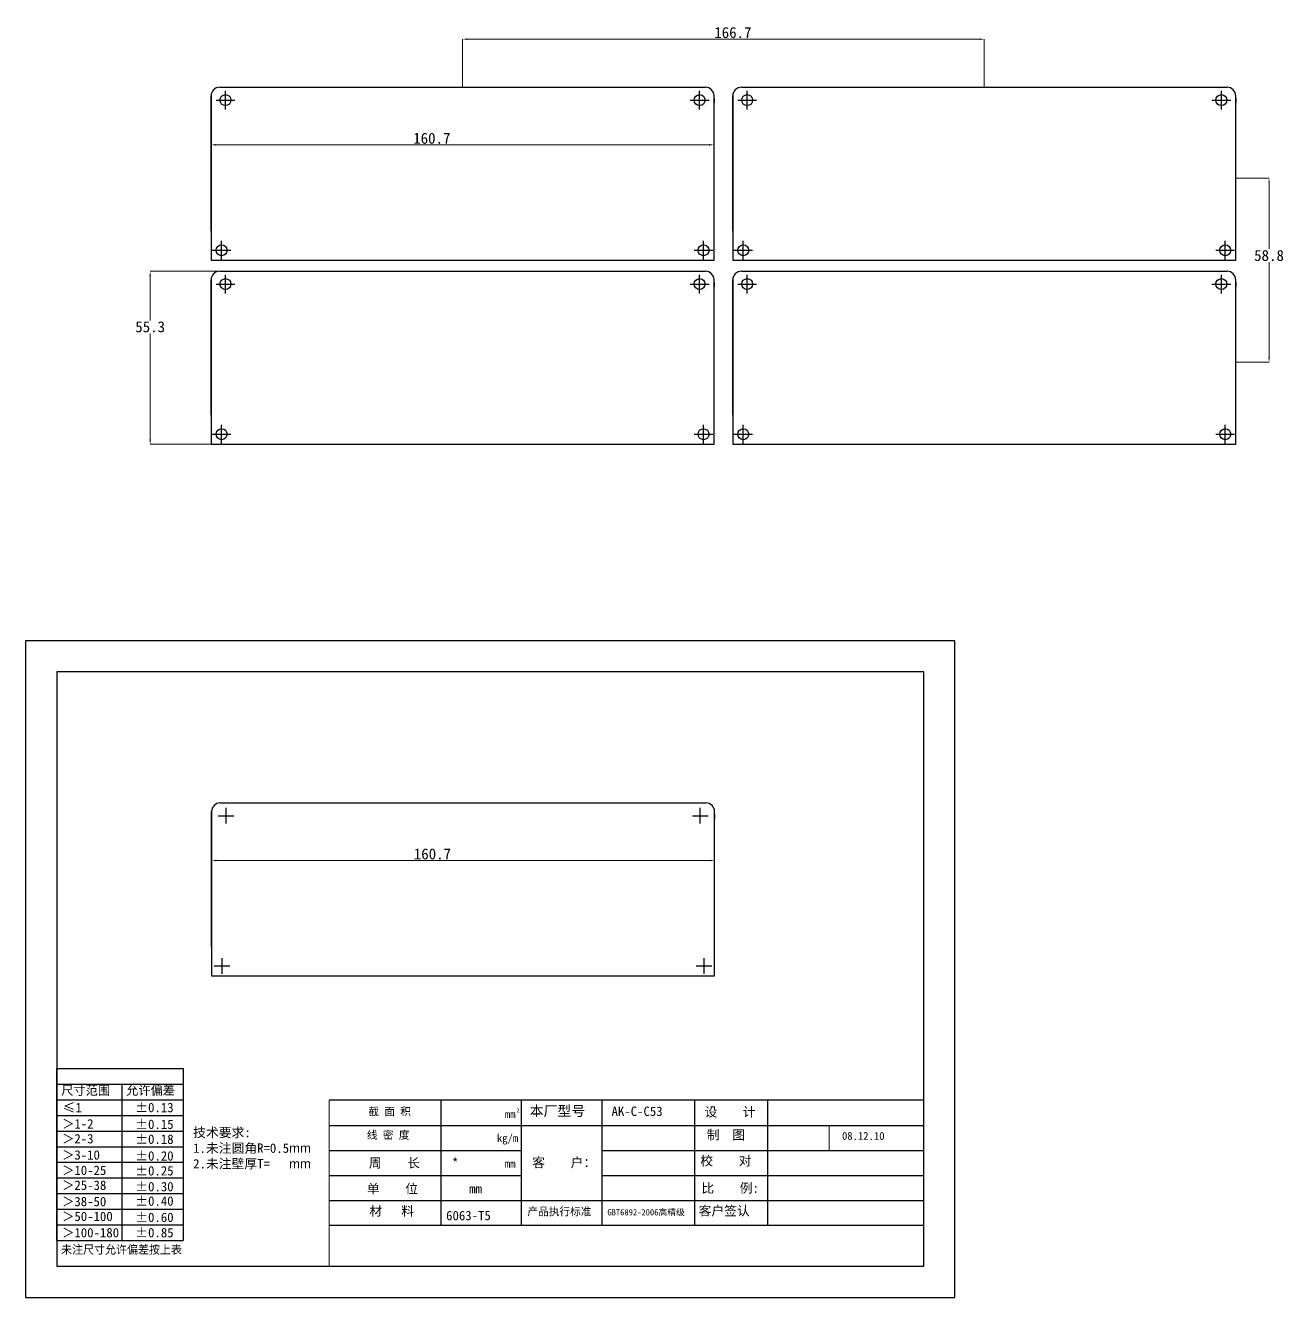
# Model space of a CAD drawing. Header units: millimetres. Extents: x 0 to 6709, y 0 to 2428.
# Drawn here: x 2170.5 to 2572.5, y 232.1 to 638.8 of the extents above; entities that cross this region are included whole.
import ezdxf

# ---------------------------------------------------------------- set-up
doc = ezdxf.new("R2010")
doc.units = ezdxf.units.MM
doc.header["$PDMODE"] = 2
doc.header["$PDSIZE"] = 3
doc.layers.add('POINT', color=2, linetype='Continuous')
doc.layers.add('PROPRO', color=1, linetype='Continuous')
doc.dimstyles.new('ISO-25$0', dxfattribs={"dimtxt": 3.5, "dimasz": 1.5, "dimexe": 0, "dimexo": 0, "dimgap": 0.3, "dimtad": 1, "dimtih": 1, "dimtoh": 1, "dimdec": 1, "dimdsep": 46, "dimtxsty": 'Standard', "dimcen": 0, "dimaunit": 1, "dimadec": 0, "dimazin": 3, "dimtfac": 1, "dimtdec": 1, "dimtofl": 0, "dimtmove": 0, "dimatfit": 3, "dimfxl": 1, "dimlwd": 9, "dimlwe": 9, "dimarcsym": 0})

# ---------------------------------------------------------------- blocks, each defined once
blk = doc.blocks.new('*D1')
at = {"color": 0, "lineweight": 9, "transparency": 16777216}
for p, q in [((2230, 361.17), (2230, 371.8)), ((2231.5, 371.8), (2389.2, 371.8)), ((2390.7, 368.35), (2390.7, 371.8))]:
    blk.add_line(p, q, dxfattribs=at)
at = {"color": 0, "transparency": 16777216}
for points in [[(2231.5, 372.05), (2231.5, 371.55), (2230, 371.8)], [(2389.2, 372.05), (2389.2, 371.55), (2390.7, 371.8)]]:
    blk.add_solid(points, dxfattribs=at)
at = {"layer": 'Defpoints', "color": 0, "transparency": 16777216}
for p in [(2390.7, 371.8), (2390.7, 368.35), (2230, 361.17)]:
    blk.add_point(p, dxfattribs=at)
at = {"color": 0, "transparency": 16777216, "insert": (2300.54, 373.89), "char_height": 3.5, "attachment_point": 5}
blk.add_mtext('160.7', dxfattribs=at)
blk = doc.blocks.new('*U2', base_point=(1404.575, 556.101))
at = {"layer": 'POINT', "color": 2}
blk.add_point((1404.575, 556.101), dxfattribs=at)
at = {"layer": 'PROPRO'}
blk.add_circle((1404.575, 556.101), 1.75, dxfattribs=at)
blk = doc.blocks.new('*U3', base_point=(1403.325, 508.101))
at = {"layer": 'POINT', "color": 2}
blk.add_point((1403.325, 508.101), dxfattribs=at)
at = {"layer": 'PROPRO'}
blk.add_circle((1403.325, 508.101), 1.75, dxfattribs=at)
blk = doc.blocks.new('*U4', base_point=(1556.075, 556.101))
at = {"layer": 'POINT', "color": 2}
blk.add_point((1556.075, 556.101), dxfattribs=at)
at = {"layer": 'PROPRO'}
blk.add_circle((1556.075, 556.101), 1.75, dxfattribs=at)
blk = doc.blocks.new('*U5', base_point=(1557.325, 508.101))
at = {"layer": 'POINT', "color": 2}
blk.add_point((1557.325, 508.101), dxfattribs=at)
at = {"layer": 'PROPRO'}
blk.add_circle((1557.325, 508.101), 1.75, dxfattribs=at)
blk = doc.blocks.new('*D6')
at = {"color": 0, "lineweight": 9, "transparency": 16777216}
for p, q in [((2310.17, 560.2), (2210.36, 560.2)), ((2210.36, 558.7), (2210.36, 544.49)), ((2210.36, 506.4), (2210.36, 540.32)), ((2310.17, 504.9), (2210.36, 504.9))]:
    blk.add_line(p, q, dxfattribs=at)
at = {"color": 0, "transparency": 16777216}
for points in [[(2210.11, 558.7), (2210.61, 558.7), (2210.36, 560.2)], [(2210.11, 506.4), (2210.61, 506.4), (2210.36, 504.9)]]:
    blk.add_solid(points, dxfattribs=at)
at = {"layer": 'Defpoints', "color": 0, "transparency": 16777216}
for p in [(2310.17, 560.2), (2210.36, 504.9), (2310.17, 504.9)]:
    blk.add_point(p, dxfattribs=at)
at = {"color": 0, "transparency": 16777216, "insert": (2210.36, 542.41), "char_height": 3.5, "attachment_point": 5}
blk.add_mtext('55.3', dxfattribs=at)
blk = doc.blocks.new('*D7')
at = {"color": 0, "lineweight": 9, "transparency": 16777216}
for p, q in [((2229.82, 589.98), (2229.82, 600.61)), ((2231.32, 600.61), (2389.02, 600.61)), ((2390.52, 597.15), (2390.52, 600.61))]:
    blk.add_line(p, q, dxfattribs=at)
at = {"color": 0, "transparency": 16777216}
for points in [[(2231.32, 600.86), (2231.32, 600.36), (2229.82, 600.61)], [(2389.02, 600.86), (2389.02, 600.36), (2390.52, 600.61)]]:
    blk.add_solid(points, dxfattribs=at)
at = {"layer": 'Defpoints', "color": 0, "transparency": 16777216}
for p in [(2390.52, 600.61), (2390.52, 597.15), (2229.82, 589.98)]:
    blk.add_point(p, dxfattribs=at)
at = {"color": 0, "transparency": 16777216, "insert": (2300.36, 602.69), "char_height": 3.5, "attachment_point": 5}
blk.add_mtext('160.7', dxfattribs=at)
blk = doc.blocks.new('*D8')
at = {"color": 0, "lineweight": 9, "transparency": 16777216}
for p, q in [((2310.17, 619), (2310.17, 634.39)), ((2311.67, 634.39), (2475.37, 634.39)), ((2476.87, 619), (2476.87, 634.39))]:
    blk.add_line(p, q, dxfattribs=at)
at = {"color": 0, "transparency": 16777216}
for points in [[(2311.67, 634.64), (2311.67, 634.14), (2310.17, 634.39)], [(2475.37, 634.64), (2475.37, 634.14), (2476.87, 634.39)]]:
    blk.add_solid(points, dxfattribs=at)
at = {"layer": 'Defpoints', "color": 0, "transparency": 16777216}
for p in [(2476.87, 634.39), (2310.17, 619), (2476.87, 619)]:
    blk.add_point(p, dxfattribs=at)
at = {"color": 0, "transparency": 16777216, "insert": (2396.55, 636.48), "char_height": 3.5, "attachment_point": 5}
blk.add_mtext('166.7', dxfattribs=at)
blk = doc.blocks.new('*D9')
at = {"color": 0, "lineweight": 9, "transparency": 16777216}
for p, q in [((2557.22, 589.98), (2567.86, 589.98)), ((2567.86, 588.48), (2567.86, 567.31)), ((2567.86, 532.68), (2567.86, 563.13)), ((2557.22, 531.18), (2567.86, 531.18))]:
    blk.add_line(p, q, dxfattribs=at)
at = {"color": 0, "transparency": 16777216}
for points in [[(2567.61, 588.48), (2568.11, 588.48), (2567.86, 589.98)], [(2567.61, 532.68), (2568.11, 532.68), (2567.86, 531.18)]]:
    blk.add_solid(points, dxfattribs=at)
at = {"layer": 'Defpoints', "color": 0, "transparency": 16777216}
for p in [(2557.22, 589.98), (2557.22, 531.18), (2567.86, 531.18)]:
    blk.add_point(p, dxfattribs=at)
at = {"color": 0, "transparency": 16777216, "insert": (2567.86, 565.22), "char_height": 3.5, "attachment_point": 5}
blk.add_mtext('58.8', dxfattribs=at)

msp = doc.modelspace()

# ---------------------------------------------------------------- linework, layer by layer
for p, q in [((2232.57, 619), (2387.77, 619)), ((2258.57, 619), (2366.1, 619)), ((2399.27, 619), (2554.47, 619)), ((2425.27, 619), (2532.8, 619)), ((2229.82, 616.25), (2229.82, 563.7)), ((2229.82, 573), (2229.82, 616.25)), ((2229.82, 615.45), (2229.82, 612)), ((2231.92, 614.9), (2236.92, 614.9)), ((2234.42, 612.4), (2234.42, 617.4)), ((2383.42, 614.9), (2388.42, 614.9)), ((2385.92, 612.4), (2385.92, 617.4)), ((2390.52, 563.7), (2390.52, 616.25)), ((2390.52, 615.45), (2390.52, 614)), ((2396.52, 573), (2396.52, 616.25)), ((2396.52, 616.25), (2396.52, 563.7)), ((2396.52, 615.45), (2396.52, 612)), ((2398.62, 614.9), (2403.62, 614.9)), ((2401.12, 612.4), (2401.12, 617.4)), ((2550.12, 614.9), (2555.12, 614.9)), ((2552.62, 612.4), (2552.62, 617.4)), ((2557.22, 563.7), (2557.22, 616.25)), ((2557.22, 615.45), (2557.22, 614)), ((2390.52, 612), (2390.52, 614)), ((2557.22, 612), (2557.22, 614)), ((2233.17, 564.4), (2233.17, 569.4)), ((2387.17, 564.4), (2387.17, 569.4)), ((2399.87, 564.4), (2399.87, 569.4)), ((2553.87, 564.4), (2553.87, 569.4)), ((2230.67, 566.9), (2235.67, 566.9)), ((2384.67, 566.9), (2389.67, 566.9)), ((2397.37, 566.9), (2402.37, 566.9)), ((2551.37, 566.9), (2556.37, 566.9)), ((2229.82, 563.7), (2390.52, 563.7)), ((2396.52, 563.7), (2557.22, 563.7)), ((2229.82, 557.45), (2229.82, 504.9)), ((2229.82, 514.2), (2229.82, 557.45)), ((2232.57, 560.2), (2387.77, 560.2)), ((2234.42, 553.6), (2234.42, 558.6)), ((2258.57, 560.2), (2366.1, 560.2)), ((2385.92, 553.6), (2385.92, 558.6)), ((2390.52, 504.9), (2390.52, 557.45)), ((2396.52, 557.45), (2396.52, 504.9)), ((2396.52, 514.2), (2396.52, 557.45)), ((2399.27, 560.2), (2554.47, 560.2)), ((2401.12, 553.6), (2401.12, 558.6)), ((2425.27, 560.2), (2532.8, 560.2)), ((2552.62, 553.6), (2552.62, 558.6)), ((2557.22, 504.9), (2557.22, 557.45)), ((2229.82, 556.65), (2229.82, 553.2)), ((2231.92, 556.1), (2236.92, 556.1)), ((2383.42, 556.1), (2388.42, 556.1)), ((2390.52, 556.65), (2390.52, 555.2)), ((2390.52, 553.2), (2390.52, 555.2)), ((2396.52, 556.65), (2396.52, 553.2)), ((2398.62, 556.1), (2403.62, 556.1)), ((2550.12, 556.1), (2555.12, 556.1)), ((2557.22, 556.65), (2557.22, 555.2)), ((2557.22, 553.2), (2557.22, 555.2)), ((2233.17, 505.6), (2233.17, 510.6)), ((2387.17, 505.6), (2387.17, 510.6)), ((2399.87, 505.6), (2399.87, 510.6)), ((2553.87, 505.6), (2553.87, 510.6)), ((2229.82, 504.9), (2390.52, 504.9)), ((2230.67, 508.1), (2235.67, 508.1)), ((2384.67, 508.1), (2389.67, 508.1)), ((2396.52, 504.9), (2557.22, 504.9)), ((2397.37, 508.1), (2402.37, 508.1)), ((2551.37, 508.1), (2556.37, 508.1)), ((2230, 344.2), (2230, 387.45)), ((2230, 387.45), (2230, 334.9)), ((2230, 386.65), (2230, 383.2)), ((2232.75, 390.2), (2387.95, 390.2)), ((2234.6, 383.6), (2234.6, 388.6)), ((2258.75, 390.2), (2366.28, 390.2)), ((2386.1, 383.6), (2386.1, 388.6)), ((2390.7, 334.9), (2390.7, 387.45)), ((2390.7, 386.65), (2390.7, 385.2)), ((2232.1, 386.1), (2237.1, 386.1)), ((2383.6, 386.1), (2388.6, 386.1)), ((2390.7, 383.2), (2390.7, 385.2)), ((2230.85, 338.1), (2235.85, 338.1)), ((2233.35, 335.6), (2233.35, 340.6)), ((2384.85, 338.1), (2389.85, 338.1)), ((2387.35, 335.6), (2387.35, 340.6)), ((2230, 334.9), (2390.7, 334.9)), ((2180.51, 250.32), (2180.51, 305.32)), ((2180.51, 305.32), (2220.92, 305.32)), ((2220.92, 305.32), (2220.92, 250.32)), ((2180.51, 300.32), (2220.92, 300.32)), ((2201.38, 250.32), (2201.38, 300.32)), ((2180.51, 295.32), (2220.92, 295.32)), ((2180.51, 290.32), (2220.92, 290.32)), ((2180.51, 285.32), (2220.92, 285.32)), ((2180.51, 280.32), (2220.92, 280.32)), ((2180.51, 275.32), (2220.92, 275.32)), ((2180.51, 270.32), (2220.92, 270.32)), ((2180.51, 265.32), (2220.92, 265.32)), ((2180.51, 260.32), (2220.92, 260.32)), ((2180.51, 255.32), (2220.92, 255.32)), ((2180.51, 250.32), (2220.92, 250.32))]:
    msp.add_line(p, q)
at = {"lineweight": -3}
for p, q in [((2457.51, 295.14), (2267.51, 295.14)), ((2303.22, 295.14), (2303.22, 255.14)), ((2328.94, 295.14), (2328.94, 255.14)), ((2354.65, 295.14), (2354.65, 255.14)), ((2384.3, 295.14), (2384.3, 255.14)), ((2407.65, 295.14), (2407.65, 255.14)), ((2267.51, 287.14), (2457.51, 287.14)), ((2267.51, 279.14), (2328.94, 279.14)), ((2354.65, 279.14), (2457.51, 279.14)), ((2267.51, 271.14), (2328.94, 271.14)), ((2354.65, 271.14), (2457.51, 271.14)), ((2267.51, 263.14), (2457.51, 263.14)), ((2457.51, 255.14), (2267.51, 255.14))]:
    msp.add_line(p, q, dxfattribs=at)
at = {"lineweight": 9, "ltscale": 0.25}
for p, q in [((2267.51, 295.14), (2267.51, 242.09)), ((2427.29, 287.14), (2427.29, 279.14))]:
    msp.add_line(p, q, dxfattribs=at)
for points in [[(2467.51, 232.09), (2467.51, 442.09), (2170.51, 442.09), (2170.51, 232.09)], [(2180.51, 242.09), (2457.51, 242.09), (2457.51, 432.09), (2180.51, 432.09)]]:
    msp.add_lwpolyline(points, close=True)
for centre, start, end in [((2232.57, 616.25), 90, 180), ((2387.77, 616.25), 0, 90), ((2399.27, 616.25), 90, 180), ((2554.47, 616.25), 0, 90), ((2232.57, 557.45), 90, 180), ((2387.77, 557.45), 0, 90), ((2399.27, 557.45), 90, 180), ((2554.47, 557.45), 0, 90), ((2232.75, 387.45), 90, 180), ((2387.95, 387.45), 0, 90)]:
    msp.add_arc(centre, 2.75, start, end)

# ---------------------------------------------------------------- block references
at = {"layer": 'PROPRO'}
for name, p in [('*U2', (2234.42, 614.9)), ('*U4', (2385.92, 614.9)), ('*U2', (2401.12, 614.9)), ('*U4', (2552.62, 614.9)), ('*U3', (2233.17, 566.9)), ('*U5', (2387.17, 566.9)), ('*U3', (2399.87, 566.9)), ('*U5', (2553.87, 566.9)), ('*U2', (2234.42, 556.1)), ('*U4', (2385.92, 556.1)), ('*U2', (2401.12, 556.1)), ('*U4', (2552.62, 556.1)), ('*U3', (2233.17, 508.1)), ('*U5', (2387.17, 508.1)), ('*U3', (2399.87, 508.1)), ('*U5', (2553.87, 508.1))]:
    msp.add_blockref(name, p, dxfattribs=at)

# ---------------------------------------------------------------- texts
at = {"attachment_point": 1}
for s, insert, char_height, width in [('\\fTxt|b0|i0|c134|p2;尺寸范围', (2181.95, 299.88), 3, 24.7434), ('\\fTxt|b0|i0|c134|p2;允许偏差', (2202.67, 299.88), 3, 24.7434), ('\\fTxt|b0|i0|c134|p2;≤1', (2182.39, 294.34), 3, 23.2304), ('%%p0.13', (2205.6, 294.34), 3, 20.9967), ('{\\fSimSun|b0|i0|c134|p2;设    计}', (2387.48, 292.93), 3, 17.2095), ('\\fTxt|b0|i0|c134|p2;＞1-2', (2182.24, 289.13), 3, 25.1663), ('%%p0.15', (2205.6, 288.98), 3, 20.9967), ('{\\fSimSun|b0|i0|c134|p2;技术要求:\\P1.未注圆角R=0.5\\fArial|b0|i0|c0|p32;mm\\fSimSun|b0|i0|c134|p2;\\P2.未注壁厚T=   \\fArial|b0|i0|c0|p32;mm}', (2224.09, 286.36), 3, 57.9996), ('{\\fSimSun|b0|i0|c134|p2;制  图}', (2388.21, 285.61), 3, 17.2095), ('\\fTxt|b0|i0|c134|p2;＞2-3', (2182.24, 284.37), 3, 25.1663), ('%%p0.18', (2205.6, 284.22), 3, 20.9967), ('\\fTxt|b0|i0|c134|p2;＞3-10', (2182.24, 279.17), 3, 25.1663), ('%%p0.20', (2205.6, 278.87), 3, 20.9967), ('{\\fSimSun|b0|i0|c134|p2;校    对}', (2386.14, 277.3), 3, 17.2095), ('\\fTxt|b0|i0|c134|p2;＞10-25', (2182.24, 274.26), 3, 25.1663), ('%%p0.25', (2205.6, 274.11), 3, 20.9967), ('\\fTxt|b0|i0|c134|p2;＞25-38', (2182.24, 269.5), 3, 25.1663), ('%%p0.30', (2205.6, 269.05), 3, 20.9967), ('\\fTxt|b0|i0|c134|p2;＞38-50', (2182.24, 264.29), 3, 25.1663), ('%%p0.40', (2205.6, 264.44), 3, 20.9967), ('\\fISOCP|b0|i0|c134|p2;客户签认', (2385.58, 261.32), 3, 17.2095), ('\\fTxt|b0|i0|c134|p2;＞50-100', (2182.24, 259.53), 3, 25.1663), ('%%p0.60', (2205.6, 259.23), 3, 20.9967), ('\\fTxt|b0|i0|c134|p2;＞100-180', (2182.24, 254.33), 3, 25.1663), ('%%p0.85', (2205.6, 254.33), 3, 20.9967), ('\\fTxt|b0|i0|c134|p2;未注尺寸允许偏差按上表', (2181.89, 248.77), 2.7, 63.428)]:
    msp.add_mtext(s, dxfattribs=dict(at, insert=insert, char_height=char_height, width=width))
at = {"color": 3, "attachment_point": 1}
for s, insert, char_height, width in [('{\\fSimHei|b0|i0|c134|p2;\\C256;截 面 积}', (2280.06, 292.8), 2.5, 23.9841), ('{\\fSimSun|b0|i0|c134|p54;\\C256;本厂型号}', (2331.62, 293.37), 3.25, 22.2026), ('AK-C-C53', (2357.78, 293.14), 3, 19.6733), ('{\\fSimHei|b0|i0|c134|p2;\\C256;线 密 度}', (2279.58, 285.31), 2.5, 17.5805), ('08.12.10', (2431.4, 285.01), 2.5, 20.842), ('{\\fSimSun|b0|i0|c134|p2;\\C0;材   料}', (2280.38, 261.29), 3, 19.429)]:
    msp.add_mtext(s, dxfattribs=dict(at, insert=insert, char_height=char_height, width=width))
at = {"lineweight": 70, "char_height": 2.5, "width": 113.5994, "attachment_point": 1}
for s, insert in [('{\\fSimSun|b0|i0|c134|p2;mm}', (2323.68, 291.97)), ('{\\fSimSun|b0|i0|c134|p2;kg/m}', (2321.15, 284.32)), ('{\\fSimSun|b0|i0|c134|p2;mm}', (2323.68, 276.16)), ('{\\fSimSun|b0|i0|c134|p2;产品执行标准   \\H0.8x;GBT6892-2006高精级}', (2330.89, 260.85))]:
    msp.add_mtext(s, dxfattribs=dict(at, insert=insert))
at = {"lineweight": -3, "insert": (2327.4, 292.56), "char_height": 1.25, "width": 8.354, "attachment_point": 1}
msp.add_mtext('{\\fSimSun|b0|i0|c134|p2;2}', dxfattribs=at)
at = {"char_height": 3, "attachment_point": 1}
for s, insert in [('{\\fSimSun|b0|i0|c134|p2;周    长     *}', (2280.24, 276.63)), ('{\\fSimSun|b0|i0|c134|p2; 客    户：     }', (2330.41, 276.77)), ('{\\fSimSun|b0|i0|c134|p2;单    位        mm}', (2279.6, 268.38)), ('{\\fSimSun|b0|i0|c134|p2;比    例:}', (2386.49, 268.58)), ('{\\fSimSun|b0|i0|c134|p2;6063-T5}', (2304.92, 259.8))]:
    msp.add_mtext(s, dxfattribs=dict(at, insert=insert))

# ---------------------------------------------------------------- dimensions: what is measured, and where the dimension line sits
for base, p1, p2, picture, middle in [((2476.87, 634.39), (2310.17, 619), (2476.87, 619), '*D8', (2396.55, 634.39)), ((2390.52, 600.61), (2229.82, 589.98), (2390.52, 597.15), '*D7', (2300.36, 600.61)), ((2390.7, 371.8), (2230, 361.17), (2390.7, 368.35), '*D1', (2300.54, 371.8))]:
    dim = msp.add_linear_dim(base=base, p1=p1, p2=p2, dimstyle='ISO-25$0')
    dim.commit()
    dim.dimension.update_dxf_attribs({"geometry": picture, "text_midpoint": middle, "dimtype": 160})
for base, p1, p2, picture, middle in [((2567.86, 531.18), (2557.22, 589.98), (2557.22, 531.18), '*D9', (2567.86, 565.22)), ((2210.36, 504.9), (2310.17, 560.2), (2310.17, 504.9), '*D6', (2210.36, 542.41))]:
    dim = msp.add_linear_dim(base=base, p1=p1, p2=p2, angle=90, dimstyle='ISO-25$0')
    dim.commit()
    dim.dimension.update_dxf_attribs({"geometry": picture, "text_midpoint": middle, "dimtype": 160})

doc.saveas('drawing.dxf')
